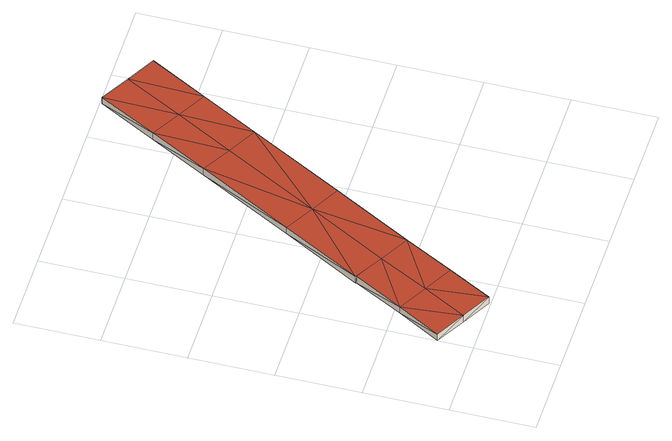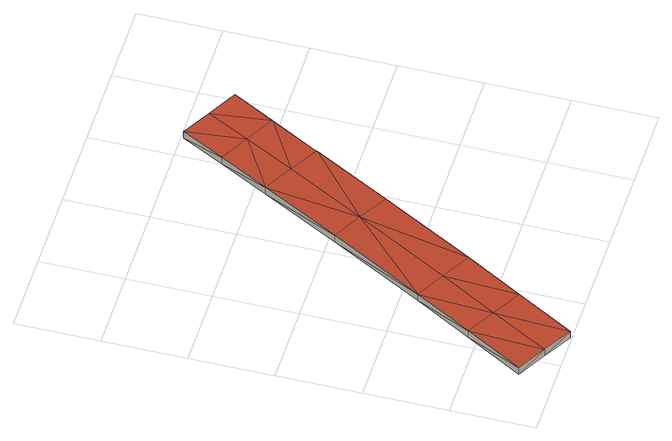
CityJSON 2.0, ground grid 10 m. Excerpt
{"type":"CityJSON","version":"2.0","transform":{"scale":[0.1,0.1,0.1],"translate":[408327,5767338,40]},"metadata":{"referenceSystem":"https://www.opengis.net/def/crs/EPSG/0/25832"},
"CityObjects":{
"building1":{"type":"Building","attributes":{"Geometrietyp2DReferenz":"2000","Gemeindeschluessel":"05566012","function":"53001_1800","roofType":"9999","measuredHeight":1},"geometry":[{"type":"Solid","lod":"2","boundaries":[[[[0,1,2]],[[1,3,2]],[[4,5,0]],[[5,1,0]],[[6,7,4]],[[7,5,4]],[[8,9,6]],[[9,7,6]],[[10,11,8]],[[11,9,8]],[[12,13,10]],[[13,11,10]],[[14,15,12]],[[15,13,12]],[[16,17,14]],[[17,15,14]],[[18,19,16]],[[19,17,16]],[[20,21,18]],[[21,19,18]],[[22,23,20]],[[23,21,20]],[[24,25,22]],[[25,23,22]],[[26,27,24]],[[27,25,24]],[[28,29,26]],[[29,27,26]],[[30,31,28]],[[31,29,28]],[[32,33,30]],[[33,31,30]],[[2,3,32]],[[3,33,32]],[[5,34,3]],[[5,3,1]],[[7,35,34]],[[7,34,5]],[[9,36,7]],[[7,36,35]],[[11,37,36]],[[11,36,9]],[[13,38,11]],[[11,38,37]],[[15,17,38]],[[15,38,13]],[[34,31,33]],[[34,33,3]],[[35,29,31]],[[35,31,34]],[[36,27,29]],[[36,29,35]],[[37,25,36]],[[36,25,27]],[[38,21,37]],[[37,21,23]],[[37,23,25]],[[17,19,21]],[[17,21,38]],[[4,2,39]],[[4,0,2]],[[6,39,40]],[[6,4,39]],[[8,6,41]],[[6,40,41]],[[10,41,42]],[[10,8,41]],[[12,10,43]],[[10,42,43]],[[14,43,16]],[[14,12,43]],[[39,32,30]],[[39,2,32]],[[40,30,28]],[[40,39,30]],[[41,28,26]],[[41,40,28]],[[42,41,24]],[[41,26,24]],[[43,42,20]],[[42,22,20]],[[42,24,22]],[[16,20,18]],[[16,43,20]]]],"semantics":{"surfaces":[{"type":"WallSurface"},{"type":"GroundSurface"},{"type":"RoofSurface"}],"values":[[0,0,0,0,0,0,0,0,0,0,0,0,0,0,0,0,0,0,0,0,0,0,0,0,0,0,0,0,0,0,0,0,0,0,1,1,1,1,1,1,1,1,1,1,1,1,1,1,1,1,1,1,1,1,1,1,1,1,1,2,2,2,2,2,2,2,2,2,2,2,2,2,2,2,2,2,2,2,2,2,2,2,2,2]]}}]}
},
"vertices":[
[325,459,19],[325,459,9],[290,478,19],[290,478,9],[286,390,20],[286,390,10],[247,321,21],[247,321,11],[184,208,21],[184,208,11],[132,114,20],[132,114,10],[100,55,20],[100,55,10],[72,3,19],[72,3,9],[37,22,19],[37,22,9],[1,42,19],[1,42,9],[30,93,20],[30,93,10],[62,152,20],[62,152,10],[62,153,20],[62,153,10],[114,247,21],[114,247,11],[177,360,21],[177,360,11],[216,429,20],[216,429,10],[255,498,19],[255,498,9],[251,409,10],[212,340,11],[149,227,11],[97,133,10],[65,74,10],[251,409,20],[212,340,21],[149,227,21],[97,133,20],[65,74,20]
]}
